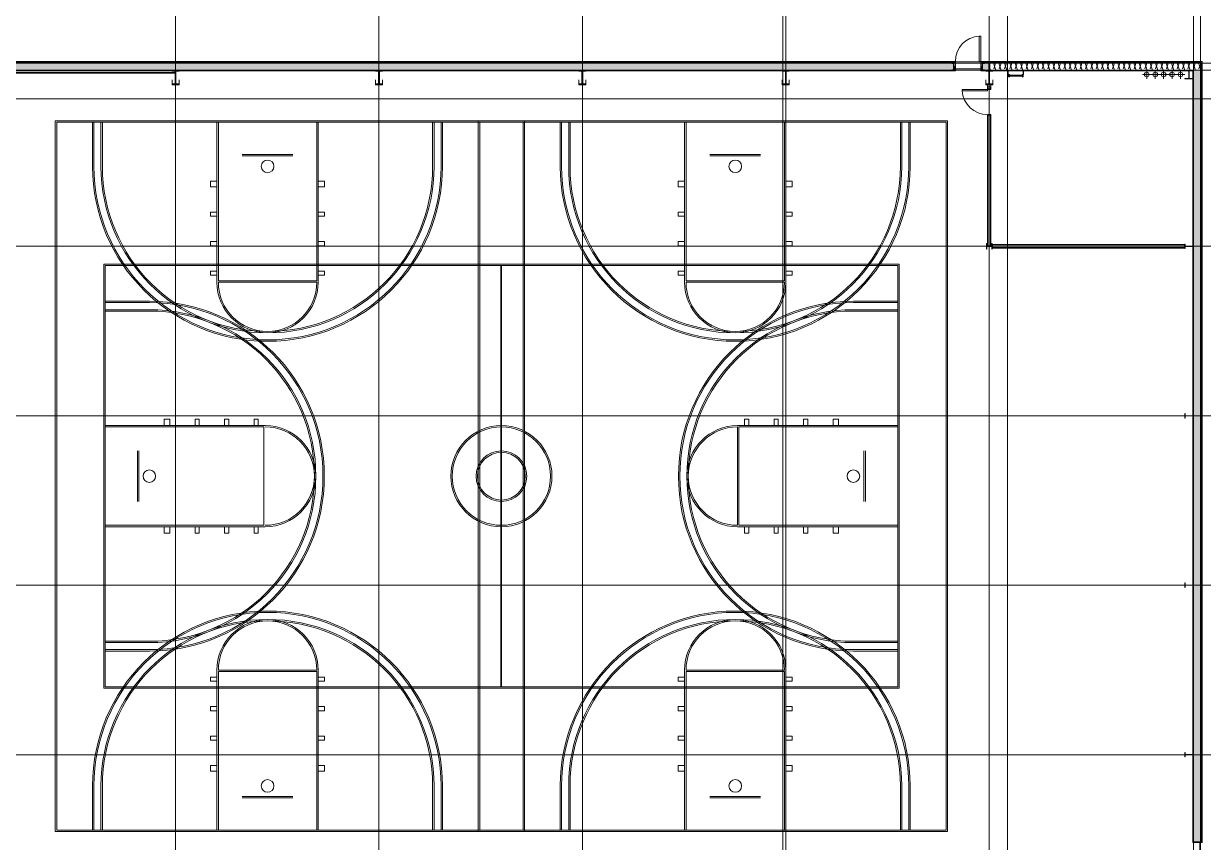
# Model space of a CAD drawing. Header units: inches. Extents: x 25369 to 33163, y -23509 to -20274.
# Drawn here: x 30538 to 32217, y -22234 to -21068 of the extents above; entities that cross this region are included whole.
import ezdxf

# ---------------------------------------------------------------- set-up
doc = ezdxf.new("R2010")
doc.units = ezdxf.units.IN
doc.header["$MEASUREMENT"] = 0
doc.linetypes.add('Grid Line 1_2_', pattern=[0.875, 0.5, -0.125, 0.125, -0.125])
for name, color, linetype, lineweight in [('A-DOOR', 31, 'Continuous', 13), ('A-FLOR', 192, 'Continuous', 13), ('A-FLOR-OTLN', 90, 'Continuous', 70), ('A-WALL', 113, 'Continuous', 13), ('A-WALL-PATT', 111, 'Continuous', 25), ('E-POWR-CNTR', 130, 'Continuous', 9), ('E-POWR-RISE', 130, 'Continuous', 9), ('G-ANNO-SYMB', 111, 'Continuous', 9), ('I-WALL', 2, 'Continuous', 13), ('L-SITE-WALL', 31, 'Continuous', 13), ('Q-SPCQ', 91, 'Continuous', 13), ('S-BEAM', 12, 'Continuous', 13), ('S-COLS', 52, 'Continuous', 13), ('S-GRID', 1, 'Continuous', 9)]:
    doc.layers.add(name, color=color, linetype=linetype, lineweight=lineweight)
pattern_1 = [(0, (5931.104, 0), (0, 24), []), (90, (5931.104, 0), (-24, 1e-15), [])]
pattern_2 = [(161.57, (5932.064, 0.96), (-7.6802237, -0.0009796), [0, -54.643, 6.067, 0]), (18.43, (5930.144, 0.96), (-7.6802237, 0.0009796), [0, -54.643, 6.067, 0]), (108.43, (5932.064, 0.96), (3.8382953, -19.20136532), [18.211, -42.499]), (71.57, (5930.144, 0.96), (3.8382953, 19.20136532), [18.211, -42.499])]
pattern_3 = [(45, (5931.104, 0), (-19.00703, 19.00703), []), (45, (5931.104, 28.8), (-19.00703, 19.00703), [])]
pattern_4 = [(225, (31622.494, -22360.053), (19.00703, -19.00703), []), (225, (31622.494, -22388.853), (19.00703, -19.00703), [])]
pattern_5 = [(225, (31332.994, -22360.053), (19.00703, -19.00703), []), (225, (31332.994, -22388.853), (19.00703, -19.00703), [])]
pattern_6 = [(225, (31043.494, -22360.053), (19.00703, -19.00703), []), (225, (31043.494, -22388.853), (19.00703, -19.00703), [])]
pattern_7 = [(225, (30753.994, -22360.053), (19.00703, -19.00703), []), (225, (30753.994, -22388.853), (19.00703, -19.00703), [])]
pattern_8 = [(225, (31911.994, -22360.053), (19.00703, -19.00703), []), (225, (31911.994, -22388.853), (19.00703, -19.00703), [])]
pattern_9 = [(0, (5931.104, 0), (61.44, 15.36), [2.534, -43.546, 2.534, -43.546, -245.76]), (0, (5931.104, 0), (61.44, 15.36), [-92.16, 2.534, -89.626, 2.534, -43.546, -107.52]), (0, (5931.104, 0), (61.44, 15.36), [-230.4, 2.534, -28.186, 2.534, -74.266]), (120, (5954.144, 7.68), (-44.02215, 45.528601), [2.534, -43.546, 2.534, -43.546, -245.76]), (120, (5954.144, 7.68), (-44.02215, 45.528601), [-92.16, 2.534, -89.626, 2.534, -43.546, -107.52]), (120, (5954.144, 7.68), (-44.02215, 45.528601), [-230.4, 2.534, -28.186, 2.534, -74.266]), (240, (5961.824, 38.4), (-17.41785, -60.888601), [2.534, -43.546, 2.534, -43.546, -245.76]), (240, (5961.824, 38.4), (-17.41785, -60.888601), [-92.16, 2.534, -89.626, 2.534, -43.546, -107.52]), (240, (5961.824, 38.4), (-17.41785, -60.888601), [-230.4, 2.534, -28.186, 2.534, -74.266])]

# ---------------------------------------------------------------- blocks, each defined once
blk = doc.blocks.new('Struct_Xcel_Sports Complex_rvt-2-Overall Floor Plan')
at = {"layer": 'A-FLOR', "color": 43, "lineweight": 9}
blk.add_line((25932.8, -21132.3), (25968.8, -21132.3), dxfattribs=at)
at = {"layer": 'L-SITE-WALL', "color": 43, "lineweight": 9}
for p, q in [((25932.8, -21124.3), (25968.8, -21124.3)), ((25968.8, -21132.3), (25932.8, -21132.3))]:
    blk.add_line(p, q, dxfattribs=at)
blk = doc.blocks.new('columns and girder2 - one-1334686-Overall Floor Plan')
at = {"layer": 'S-BEAM', "lineweight": 9}
h = blk.add_hatch(dxfattribs=at)
h.set_pattern_fill('FP_26', color=253, style=0, pattern_type=2)
h.set_pattern_definition(pattern_4)
h.paths.add_polyline_path([(-5, -1.2), (-5, -2), (5, -2), (5, -1.2), (0, -1.2)], flags=0)
h.paths.add_polyline_path([(-5, -17), (-5, -18.5), (5, -18.5), (5, -17)], flags=0)
h.paths.add_polyline_path([(5, -1204.9), (-5, -1204.9), (-5, -1206.4), (5, -1206.4)], flags=0)
h.paths.add_polyline_path([(5, -1224.3), (-5, -1224.3), (-5, -1225), (5, -1225)], flags=0)
h = blk.add_hatch(dxfattribs=at)
h.set_pattern_fill('FP_26', color=253, style=0, pattern_type=2)
h.set_pattern_definition(pattern_4)
h.paths.add_polyline_path([(-0.6, -2), (-0.6, -17), (0.6, -17), (0.6, -2)], flags=0)
h.paths.add_polyline_path([(-0.6, -1206.4), (-0.6, -1224.3), (0.6, -1224.3), (0.6, -1206.4)], flags=0)
at = {"layer": 'S-BEAM', "color": 7}
for p, q in [((5, -1204.9), (-5, -1204.9)), ((-5, -1204.9), (-5, -1206.4)), ((-5, -1206.4), (5, -1206.4)), ((0.6, -1206.4), (-0.6, -1206.4)), ((-0.6, -1206.4), (-0.6, -1224.3)), ((0.6, -1224.3), (0.6, -1206.4)), ((5, -1206.4), (5, -1204.9)), ((5, -1224.3), (-5, -1224.3)), ((-5, -1224.3), (-5, -1225)), ((-0.6, -1224.3), (0.6, -1224.3)), ((5, -1225), (5, -1224.3))]:
    blk.add_line(p, q, dxfattribs=at)
at = {"layer": 'S-BEAM', "color": 43, "lineweight": 9}
for p, q in [((-5, -1211.9), (-5, -1206.4)), ((5, -1206.4), (5, -1211.9))]:
    blk.add_line(p, q, dxfattribs=at)
blk = doc.blocks.new('columns and girder2 - one-V25-Overall Floor Plan')
at = {"layer": 'S-BEAM', "lineweight": 9}
h = blk.add_hatch(dxfattribs=at)
h.set_pattern_fill('FP_27', color=253, style=0, pattern_type=2)
h.set_pattern_definition(pattern_5)
h.paths.add_polyline_path([(-5, -1.2), (-5, -2), (5, -2), (5, -1.2), (0, -1.2)], flags=0)
h.paths.add_polyline_path([(-5, -17), (-5, -18.5), (5, -18.5), (5, -17)], flags=0)
h.paths.add_polyline_path([(5, -1204.9), (-5, -1204.9), (-5, -1206.4), (5, -1206.4)], flags=0)
h.paths.add_polyline_path([(5, -1224.3), (-5, -1224.3), (-5, -1225), (5, -1225)], flags=0)
h = blk.add_hatch(dxfattribs=at)
h.set_pattern_fill('FP_27', color=253, style=0, pattern_type=2)
h.set_pattern_definition(pattern_5)
h.paths.add_polyline_path([(-0.6, -2), (-0.6, -17), (0.6, -17), (0.6, -2)], flags=0)
h.paths.add_polyline_path([(0.6, -1206.4), (-0.6, -1206.4), (-0.6, -1224.3), (0.6, -1224.3)], flags=0)
at = {"layer": 'S-BEAM', "color": 7}
for p, q in [((5, -1204.9), (-5, -1204.9)), ((-5, -1204.9), (-5, -1206.4)), ((-5, -1206.4), (5, -1206.4)), ((0.6, -1206.4), (-0.6, -1206.4)), ((-0.6, -1206.4), (-0.6, -1224.3)), ((0.6, -1224.3), (0.6, -1206.4)), ((5, -1206.4), (5, -1204.9)), ((5, -1224.3), (-5, -1224.3)), ((-5, -1224.3), (-5, -1225)), ((-0.6, -1224.3), (0.6, -1224.3)), ((5, -1225), (5, -1224.3))]:
    blk.add_line(p, q, dxfattribs=at)
at = {"layer": 'S-BEAM', "color": 43, "lineweight": 9}
for p, q in [((-5, -1211.9), (-5, -1206.4)), ((5, -1206.4), (5, -1211.9))]:
    blk.add_line(p, q, dxfattribs=at)
blk = doc.blocks.new('columns and girder2 - one-V26-Overall Floor Plan')
at = {"layer": 'S-BEAM', "lineweight": 9}
h = blk.add_hatch(dxfattribs=at)
h.set_pattern_fill('FP_28', color=253, style=0, pattern_type=2)
h.set_pattern_definition(pattern_6)
h.paths.add_polyline_path([(0, -1.2), (-5, -1.2), (-5, -2), (5, -2), (5, -1.2)], flags=0)
h.paths.add_polyline_path([(5, -17), (-5, -17), (-5, -18.5), (5, -18.5)], flags=0)
h.paths.add_polyline_path([(-5, -1204.9), (-5, -1206.4), (5, -1206.4), (5, -1204.9)], flags=0)
h.paths.add_polyline_path([(5, -1224.3), (-5, -1224.3), (-5, -1225), (5, -1225)], flags=0)
h = blk.add_hatch(dxfattribs=at)
h.set_pattern_fill('FP_28', color=253, style=0, pattern_type=2)
h.set_pattern_definition(pattern_6)
h.paths.add_polyline_path([(-0.6, -2), (-0.6, -17), (0.6, -17), (0.6, -2)], flags=0)
h.paths.add_polyline_path([(-0.6, -1206.4), (-0.6, -1224.3), (0.6, -1224.3), (0.6, -1206.4)], flags=0)
at = {"layer": 'S-BEAM', "color": 7}
for p, q in [((5, -1204.9), (-5, -1204.9)), ((-5, -1204.9), (-5, -1206.4)), ((-5, -1206.4), (5, -1206.4)), ((0.6, -1206.4), (-0.6, -1206.4)), ((-0.6, -1206.4), (-0.6, -1224.3)), ((0.6, -1224.3), (0.6, -1206.4)), ((5, -1206.4), (5, -1204.9)), ((5, -1224.3), (-5, -1224.3)), ((-5, -1224.3), (-5, -1225)), ((-0.6, -1224.3), (0.6, -1224.3)), ((5, -1225), (5, -1224.3))]:
    blk.add_line(p, q, dxfattribs=at)
at = {"layer": 'S-BEAM', "color": 43, "lineweight": 9}
for p, q in [((-5, -1211.9), (-5, -1206.4)), ((5, -1206.4), (5, -1211.9))]:
    blk.add_line(p, q, dxfattribs=at)
blk = doc.blocks.new('columns and girder2 - one-V27-Overall Floor Plan')
at = {"layer": 'S-BEAM', "lineweight": 9}
h = blk.add_hatch(dxfattribs=at)
h.set_pattern_fill('FP_29', color=253, style=0, pattern_type=2)
h.set_pattern_definition(pattern_7)
h.paths.add_polyline_path([(5, -1.2), (-5, -1.2), (-5, -2), (5, -2)], flags=0)
h.paths.add_polyline_path([(5, -17), (-5, -17), (-5, -18.5), (5, -18.5)], flags=0)
h.paths.add_polyline_path([(3, -1204.9), (-5, -1204.9), (-5, -1206.4), (5, -1206.4), (5, -1204.9)], flags=0)
h.paths.add_polyline_path([(3, -1224.3), (-5, -1224.3), (-5, -1225), (5, -1225), (5, -1224.3)], flags=0)
h = blk.add_hatch(dxfattribs=at)
h.set_pattern_fill('FP_29', color=253, style=0, pattern_type=2)
h.set_pattern_definition(pattern_7)
h.paths.add_polyline_path([(0, -5.7), (0.2, -5.6), (0, -5.7)], flags=0)
h.paths.add_polyline_path([(0.6, -2), (-0.6, -2), (-0.6, -17), (0.6, -17), (0.6, -5.7), (-0.2, -5.7), (-0.4, -5.3), (-0.2, -4.8), (0, -4.7), (0.6, -4.7), (0.6, -3.9)], flags=0)
h.paths.add_polyline_path([(0.6, -1206.4), (-0.6, -1206.4), (-0.6, -1224.3), (0.6, -1224.3), (0.6, -1222.3), (-0.1, -1222.2), (-0.4, -1222), (-0.4, -1221.7), (-0.3, -1221.4), (-0.1, -1221.3), (0.6, -1221.3), (0.6, -1214.3)], flags=0)
at = {"layer": 'S-BEAM', "color": 7}
for p, q in [((5, -1204.9), (-5, -1204.9)), ((-5, -1204.9), (-5, -1206.4)), ((-5, -1206.4), (5, -1206.4)), ((0.6, -1206.4), (-0.6, -1206.4)), ((-0.6, -1206.4), (-0.6, -1224.3)), ((0.6, -1221.3), (0.6, -1206.4)), ((5, -1206.4), (5, -1204.9)), ((5, -1224.3), (-5, -1224.3)), ((-5, -1224.3), (-5, -1225)), ((-0.6, -1224.3), (0.6, -1224.3)), ((0.6, -1224.3), (0.6, -1222.3)), ((5, -1225), (5, -1224.3))]:
    blk.add_line(p, q, dxfattribs=at)
at = {"layer": 'S-BEAM', "color": 43, "lineweight": 9}
for p, q in [((-5, -1211.9), (-5, -1206.4)), ((5, -1206.4), (5, -1211.9))]:
    blk.add_line(p, q, dxfattribs=at)
blk = doc.blocks.new('columns and girder2 - one-V34-Overall Floor Plan')
at = {"layer": 'S-BEAM', "lineweight": 9}
h = blk.add_hatch(dxfattribs=at)
h.set_pattern_fill('FP_36', color=253, style=0, pattern_type=2)
h.set_pattern_definition(pattern_8)
h.paths.add_polyline_path([(5, -0.5), (-5, -0.5), (-5, -2), (5, -2)], flags=0)
h.paths.add_polyline_path([(-5, -17), (-5, -18.5), (5, -18.5), (5, -17)], flags=0)
h.paths.add_polyline_path([(-5, -1204.9), (-5, -1206.4), (5, -1206.4), (5, -1204.9)], flags=0)
h.paths.add_polyline_path([(-0.1, -1224.3), (-5, -1224.3), (-5, -1225), (5, -1225), (5, -1224.3), (0.6, -1224.3)], flags=0)
h = blk.add_hatch(dxfattribs=at)
h.set_pattern_fill('FP_36', color=253, style=0, pattern_type=2)
h.set_pattern_definition(pattern_8)
h.paths.add_polyline_path([(0.6, -2), (-0.6, -2), (-0.6, -17), (0.6, -17)], flags=0)
h.paths.add_polyline_path([(-0.6, -1206.4), (-0.6, -1224.3), (0.6, -1224.3), (0.6, -1206.4)], flags=0)
at = {"layer": 'S-BEAM', "color": 7}
for p, q in [((5, -1204.9), (-5, -1204.9)), ((-5, -1204.9), (-5, -1206.4)), ((-5, -1206.4), (5, -1206.4)), ((0.6, -1206.4), (-0.6, -1206.4)), ((-0.6, -1206.4), (-0.6, -1224.3)), ((0.6, -1224.3), (0.6, -1206.4)), ((5, -1206.4), (5, -1204.9)), ((5, -1224.3), (-5, -1224.3)), ((-5, -1224.3), (-5, -1225)), ((-0.6, -1224.3), (0.6, -1224.3)), ((5, -1225), (5, -1224.3))]:
    blk.add_line(p, q, dxfattribs=at)
at = {"layer": 'S-BEAM', "color": 43, "lineweight": 9}
for p, q in [((-5, -1212), (-5, -1206.4)), ((5, -1206.4), (5, -1211.9))]:
    blk.add_line(p, q, dxfattribs=at)
blk = doc.blocks.new('Single-Flush - 36_ x 96_-1048073-Overall Floor Plan')
at = {"layer": 'A-DOOR', "color": 7}
for p, q in [((16, 6.6), (16, 42.6)), ((18, 42.6), (16, 42.6)), ((18, 6.6), (18, 42.6)), ((18, 6.6), (16, 6.6))]:
    blk.add_line(p, q, dxfattribs=at)
at = {"layer": 'A-DOOR', "color": 43, "lineweight": 9}
blk.add_arc((18, 6.6), 36.1, 93.1789, 180, dxfattribs=at)
blk = doc.blocks.new('Girt_Z - 10_D-1236892-Overall Floor Plan')
at = {"layer": 'S-BEAM', "color": 43, "lineweight": 9}
for p, q in [((26271.4, -22347.6), (26271.4, -22233.7)), ((26280.7, -22359.6), (26280.7, -22233.7)), ((26280.8, -22359.6), (26280.8, -22233.7)), ((26281.4, -22233.7), (26281.4, -22359.6)), ((26271.4, -22359.1), (26271.4, -22348)), ((26280.7, -22359.6), (26271.4, -22359.6)), ((26280.8, -22359.6), (26280.7, -22359.6)), ((26281.4, -22359.6), (26280.8, -22359.6))]:
    blk.add_line(p, q, dxfattribs=at)
blk = doc.blocks.new('Round Bar - 1_-1262143-Overall Floor Plan')
at = {"layer": 'S-BEAM', "color": 43, "lineweight": 9}
for p, q in [((24678.7, -21137.8), (24533.6, -21137.8)), ((24533.6, -21138.8), (24678.7, -21138.8))]:
    blk.add_line(p, q, dxfattribs=at)
for start_param, end_param in [(0, 3.141593), (3.141593, 6.283185)]:
    blk.add_ellipse((24533.6, -21138.3), major_axis=(0, 0.5), ratio=0.802206, start_param=start_param, end_param=end_param, dxfattribs=at)
blk = doc.blocks.new('Round Bar - 1_-1262172-Overall Floor Plan')
at = {"layer": 'S-BEAM', "color": 43, "lineweight": 9}
for p, q in [((24823, -21137.8), (24677.9, -21137.8)), ((24677.9, -21138.8), (24823, -21138.8))]:
    blk.add_line(p, q, dxfattribs=at)
for start_param, end_param in [(0, 3.141593), (3.141593, 6.283185)]:
    blk.add_ellipse((24823, -21138.3), major_axis=(0, 0.5), ratio=0.802206, start_param=start_param, end_param=end_param, dxfattribs=at)
blk = doc.blocks.new('lad500 - Standard-1624177-Overall Floor Plan')
at = {"layer": 'Q-SPCQ', "color": 43, "lineweight": 9}
for p, q in [((26029.6, -21135.1), (26007.7, -21135.1)), ((26007.7, -21135.1), (26007.7, -21140.6)), ((26007.9, -21140.4), (26007.9, -21135.2)), ((26007.9, -21135.2), (26029.4, -21135.2)), ((26029.4, -21135.2), (26029.4, -21140.4)), ((26029.6, -21140.6), (26029.6, -21135.1)), ((26007.7, -21140.6), (26009.5, -21140.6)), ((26009.5, -21140.4), (26007.9, -21140.4)), ((26008.1, -21140.4), (26009.6, -21140.4)), ((26008.1, -21143.7), (26008.1, -21140.4)), ((26009.6, -21143.7), (26008.1, -21143.7)), ((26009.5, -21140.6), (26009.5, -21140.4)), ((26009.6, -21140.4), (26009.6, -21141.4)), ((26009.6, -21142.7), (26009.6, -21141.4)), ((26009.6, -21141.4), (26027.7, -21141.4)), ((26027.7, -21142.7), (26009.6, -21142.7)), ((26009.6, -21142.7), (26009.6, -21143.7)), ((26027.7, -21141.4), (26027.7, -21140.4)), ((26027.7, -21140.4), (26029.2, -21140.4)), ((26027.7, -21142.7), (26027.7, -21141.4)), ((26027.7, -21143.7), (26027.7, -21142.7)), ((26029.2, -21143.7), (26027.7, -21143.7)), ((26029.4, -21140.4), (26027.8, -21140.4)), ((26027.8, -21140.4), (26027.8, -21140.6)), ((26027.8, -21140.6), (26029.6, -21140.6)), ((26029.2, -21140.4), (26029.2, -21143.7))]:
    blk.add_line(p, q, dxfattribs=at)
blk = doc.blocks.new('Single-Flush - 36_ x 84_-1318898-Overall Floor Plan')
at = {"layer": 'A-DOOR', "color": 7}
for p, q in [((16, 2.4), (16, 38.4)), ((18, 38.4), (16, 38.4)), ((18, 2.4), (18, 38.4)), ((18, 2.4), (16, 2.4))]:
    blk.add_line(p, q, dxfattribs=at)
at = {"layer": 'A-DOOR', "color": 43, "lineweight": 9}
blk.add_arc((18, 2.4), 36.1, 93.1789, 180, dxfattribs=at)

msp = doc.modelspace()

# ---------------------------------------------------------------- hatches: boundary and pattern name
at = {"layer": 'A-WALL-PATT', "lineweight": 9}
h = msp.add_hatch(dxfattribs=at)
h.set_pattern_fill('FP_18', color=253, style=0, pattern_type=2)
h.set_pattern_definition(pattern_2)
h.paths.add_polyline_path([(29557.8, -21134.3), (31863.1, -21134.3), (31863.1, -21128.4), (31863.9, -21128.4), (31863.9, -21124.3), (29003.9, -21124.3), (29003.9, -21128.4), (29004.6, -21128.4), (29004.6, -21134.3), (29487.7, -21134.3)], flags=0)
h.paths.add_polyline_path([(28712.5, -21134.3), (28778.1, -21134.3), (28778.1, -21128.4), (28778.9, -21128.4), (28778.9, -21124.3), (28712.5, -21124.3), (28712.5, -21126.4)], flags=0)
h.paths.add_polyline_path([(31911.4, -21134.3), (31911.4, -21124.3), (31899.9, -21124.3), (31899.9, -21128.4), (31900.6, -21128.4), (31900.6, -21134.3), (31909.1, -21134.3)], flags=0)
h.paths.add_polyline_path([(28851.6, -21134.3), (28859.1, -21134.3), (28859.1, -21128.4), (28859.9, -21128.4), (28859.9, -21124.3), (28850.9, -21124.3), (28850.9, -21128.4), (28851.6, -21128.4)], flags=0)
h = msp.add_hatch(dxfattribs=at)
h.set_pattern_fill('FP_21', color=253, style=0, pattern_type=2)
h.set_pattern_definition(pattern_1)
h.paths.add_polyline_path([(28713.5, -21124.3), (28778.9, -21124.3), (28778.9, -21123.3), (28713.5, -21123.3)], flags=0)
h.paths.add_polyline_path([(31911.4, -21124.3), (31912.1, -21124.3), (31912.1, -21123.3), (31899.9, -21123.3), (31899.9, -21124.3), (31909.1, -21124.3)], flags=0)
h.paths.add_polyline_path([(28859.9, -21124.3), (28859.9, -21123.3), (28850.9, -21123.3), (28850.9, -21124.3)], flags=0)
h.paths.add_polyline_path([(31733.6, -21124.3), (31863.9, -21124.3), (31863.9, -21123.3), (29003.9, -21123.3), (29003.9, -21124.3), (31172.1, -21124.3)], flags=0)
h = msp.add_hatch(dxfattribs=at)
h.set_pattern_fill('FP_21', color=253, style=0, pattern_type=2)
h.set_pattern_definition(pattern_1)
h.paths.add_polyline_path([(32213.5, -21124.3), (32213.5, -21123.3), (31912.1, -21123.3), (31912.1, -21124.3), (32212.5, -21124.3)], flags=0)
h = msp.add_hatch(dxfattribs=at)
h.set_pattern_fill('FP_18', color=253, style=0, pattern_type=2)
h.set_pattern_definition(pattern_2)
h.paths.add_polyline_path([(32212.5, -21134.3), (32212.5, -21124.3), (31912.9, -21124.3), (31912.9, -21134.3), (32207.3, -21134.3)], flags=0)
h = msp.add_hatch(dxfattribs=at)
h.set_pattern_fill('FP_18', color=253, style=0, pattern_type=2)
h.set_pattern_definition(pattern_2)
h.paths.add_polyline_path([(32212.5, -22232.9), (32212.5, -21134.3), (32202.5, -21134.3), (32202.5, -22232.9)], flags=0)
h = msp.add_hatch(dxfattribs=at)
h.set_pattern_fill('FP_21', color=253, style=0, pattern_type=2)
h.set_pattern_definition(pattern_1)
h.paths.add_polyline_path([(32212.5, -22233.7), (32213.5, -22233.7), (32213.5, -21124.3), (32212.5, -21124.3), (32212.5, -22232.9)], flags=0)
h = msp.add_hatch(dxfattribs=at)
h.set_pattern_fill('FP_17', color=253, style=0, pattern_type=2)
h.set_pattern_definition(pattern_9)
h.paths.add_polyline_path([(31909.6, -21384.9), (31913.8, -21384.9), (31913.8, -21384.3), (31910.2, -21384.3), (31910.2, -21198.2), (31912, -21198.2), (31912, -21197.6), (31909.6, -21197.6)], flags=0)
h.paths.add_polyline_path([(31912, -21161.6), (31912, -21160.9), (31910.2, -21160.9), (31910.2, -21158.2), (31909.6, -21158.2), (31909.6, -21161.6)], flags=0)
h = msp.add_hatch(dxfattribs=at)
h.set_pattern_fill('FP_17', color=253, style=0, pattern_type=2)
h.set_pattern_definition(pattern_9)
h.paths.add_polyline_path([(31913.8, -21384.9), (31914.4, -21384.9), (31914.4, -21197.6), (31912, -21197.6), (31912, -21198.2), (31913.8, -21198.2), (31913.8, -21384.3)], flags=0)
h.paths.add_polyline_path([(31912, -21161.6), (31914.4, -21161.6), (31914.4, -21158.2), (31913.8, -21158.2), (31913.8, -21160.9), (31912, -21160.9)], flags=0)
h = msp.add_hatch(dxfattribs=at)
h.set_pattern_fill('FP_17', color=253, style=0, pattern_type=2)
h.set_pattern_definition(pattern_9)
h.paths.add_polyline_path([(31916, -21387.5), (32190.3, -21387.5), (32190.3, -21383.2), (32189.7, -21383.2), (32189.7, -21386.9), (31916.6, -21386.9), (31916.6, -21383.2), (31916, -21383.2), (31916, -21386.9)], flags=0)
at = {"layer": 'S-COLS', "lineweight": 9}
h = msp.add_hatch(dxfattribs=at)
h.set_pattern_fill('FP_15', color=253, style=0, pattern_type=2)
h.set_pattern_definition(pattern_3)
h.paths.add_polyline_path([(31861.6, -21134.3), (31861.6, -21124.3), (31858.7, -21124.3), (31858.9, -21124.6), (31859.2, -21124.7), (31861.1, -21125), (31861.1, -21133.6), (31858.9, -21134), (31858.7, -21134.3)], flags=0)
h = msp.add_hatch(dxfattribs=at)
h.set_pattern_fill('FP_15', color=253, style=0, pattern_type=2)
h.set_pattern_definition(pattern_3)
h.paths.add_polyline_path([(31905, -21134.3), (31904.9, -21134), (31904.6, -21133.9), (31902.6, -21133.6), (31902.6, -21125), (31904.9, -21124.6), (31905, -21124.3), (31902.1, -21124.3), (31902.1, -21134.3)], flags=0)
h = msp.add_hatch(dxfattribs=at)
h.set_pattern_fill('FP_15', color=253, style=0, pattern_type=2)
h.set_pattern_definition(pattern_3)
h.paths.add_polyline_path([(32202.5, -21146.8), (32202.5, -21146.4), (32197.3, -21146.4), (32196.8, -21146.2), (32196.6, -21145.7), (32196.6, -21135.4), (32196.8, -21134.9), (32197.3, -21134.7), (32202.5, -21134.7), (32202.5, -21134.3), (32190.5, -21134.3), (32190.5, -21134.7), (32195.7, -21134.7), (32196.1, -21134.9), (32196.3, -21135.4), (32196.3, -21145.7), (32196.1, -21146.2), (32195.7, -21146.4), (32190.5, -21146.4), (32190.5, -21146.8)], flags=0)
h = msp.add_hatch(dxfattribs=at)
h.set_pattern_fill('FP_15', color=253, style=0, pattern_type=2)
h.set_pattern_definition(pattern_3)
h.paths.add_polyline_path([(31915.6, -21389.1), (31916, -21389.1), (31916, -21381.1), (31915.6, -21381.1), (31915.6, -21384.2), (31915.4, -21384.7), (31914.9, -21384.9), (31909.1, -21384.9), (31908.6, -21384.7), (31908.4, -21384.2), (31908.4, -21381.1), (31908, -21381.1), (31908, -21389.1), (31908.4, -21389.1), (31908.4, -21385.9), (31908.6, -21385.4), (31909.1, -21385.2), (31914.9, -21385.2), (31915.4, -21385.4), (31915.6, -21385.9)], flags=0)
h = msp.add_hatch(dxfattribs=at)
h.set_pattern_fill('FP_15', color=253, style=0, pattern_type=2)
h.set_pattern_definition(pattern_3)
h.paths.add_polyline_path([(32202.1, -21629.5), (32202.5, -21629.5), (32202.5, -21623.1), (32202.1, -21623.1), (32202.1, -21625.5), (32201.9, -21626), (32201.4, -21626.2), (32191.4, -21626.2), (32190.9, -21626), (32190.7, -21625.5), (32190.7, -21623.1), (32190.3, -21623.1), (32190.3, -21629.5), (32190.7, -21629.5), (32190.7, -21627.1), (32190.9, -21626.6), (32191.4, -21626.4), (32201.4, -21626.4), (32201.9, -21626.6), (32202.1, -21627.1)], flags=0)
h = msp.add_hatch(dxfattribs=at)
h.set_pattern_fill('FP_15', color=253, style=0, pattern_type=2)
h.set_pattern_definition(pattern_3)
h.paths.add_polyline_path([(32202.1, -21870.8), (32202.5, -21870.8), (32202.5, -21864.3), (32202.1, -21864.3), (32202.1, -21866.8), (32201.9, -21867.2), (32201.4, -21867.4), (32191.4, -21867.4), (32190.9, -21867.2), (32190.7, -21866.8), (32190.7, -21864.3), (32190.3, -21864.3), (32190.3, -21870.8), (32190.7, -21870.8), (32190.7, -21868.4), (32190.9, -21867.9), (32191.4, -21867.7), (32201.4, -21867.7), (32201.9, -21867.9), (32202.1, -21868.4)], flags=0)

# ---------------------------------------------------------------- linework, layer by layer
at = {"layer": 'A-FLOR', "color": 43, "lineweight": 9}
for p, q in [((31899.9, -21134.3), (31863.9, -21134.3)), ((31911.9, -21197.6), (31911.9, -21161.6)), ((31911.9, -22266.3), (31911.9, -21385.2))]:
    msp.add_line(p, q, dxfattribs=at)
at = {"layer": 'A-FLOR-OTLN', "color": 43, "lineweight": 9}
for p, q in [((30582.9, -21206.3), (31852.5, -21206.3)), ((30582.9, -21206.3), (30582.9, -22218.3)), ((31184.9, -21206.3), (31184.9, -22218.3)), ((31250.5, -21206.3), (31250.5, -22218.3)), ((31852.5, -21206.3), (31852.5, -22218.3)), ((30584.9, -21208.3), (30584.9, -22216.3)), ((30584.9, -21208.3), (31850.5, -21208.3)), ((30635.9, -21271.3), (30635.9, -21208.3)), ((30637.9, -21271.3), (30637.9, -21208.3)), ((30647.9, -21271.3), (30647.9, -21208.3)), ((30649.9, -21271.3), (30649.9, -21208.3)), ((30812.9, -21436.3), (30812.9, -21208.3)), ((30814.9, -21434.3), (30814.9, -21208.3)), ((30954.9, -21434.3), (30954.9, -21208.3)), ((30956.9, -21436.3), (30956.9, -21208.3)), ((31119.9, -21271.3), (31119.9, -21208.3)), ((31121.9, -21271.3), (31121.9, -21208.3)), ((31131.9, -21271.3), (31131.9, -21208.3)), ((31133.9, -21271.3), (31133.9, -21208.3)), ((31186.9, -21208.3), (31186.9, -22216.3)), ((31248.5, -21208.3), (31248.5, -22216.3)), ((31301.5, -21271.3), (31301.5, -21208.3)), ((31303.5, -21271.3), (31303.5, -21208.3)), ((31313.5, -21271.3), (31313.5, -21208.3)), ((31315.5, -21271.3), (31315.5, -21208.3)), ((31478.5, -21436.3), (31478.5, -21208.3)), ((31480.5, -21434.3), (31480.5, -21208.3)), ((31620.5, -21434.3), (31620.5, -21208.3)), ((31622.5, -21436.3), (31622.5, -21208.3)), ((31785.5, -21271.3), (31785.5, -21208.3)), ((31787.5, -21271.3), (31787.5, -21208.3)), ((31797.5, -21271.3), (31797.5, -21208.3)), ((31799.5, -21271.3), (31799.5, -21208.3)), ((31850.5, -21208.3), (31850.5, -22216.3)), ((30848.9, -21254.3), (30920.9, -21254.3)), ((30848.9, -21256.3), (30920.9, -21256.3)), ((31586.5, -21254.3), (31514.5, -21254.3)), ((31586.5, -21256.3), (31514.5, -21256.3)), ((30812.9, -21292.3), (30803.9, -21292.3)), ((30803.9, -21300.3), (30803.9, -21292.3)), ((30812.9, -21300.3), (30803.9, -21300.3)), ((30956.9, -21292.3), (30965.9, -21292.3)), ((30956.9, -21300.3), (30965.9, -21300.3)), ((30965.9, -21300.3), (30965.9, -21292.3)), ((31478.5, -21292.3), (31469.5, -21292.3)), ((31469.5, -21300.3), (31469.5, -21292.3)), ((31478.5, -21300.3), (31469.5, -21300.3)), ((31622.5, -21292.3), (31631.5, -21292.3)), ((31622.5, -21300.3), (31631.5, -21300.3)), ((31631.5, -21300.3), (31631.5, -21292.3)), ((30812.9, -21336.3), (30803.9, -21336.3)), ((30803.9, -21342.3), (30803.9, -21336.3)), ((30956.9, -21336.3), (30965.9, -21336.3)), ((30965.9, -21342.3), (30965.9, -21336.3)), ((31478.5, -21336.3), (31469.5, -21336.3)), ((31469.5, -21342.3), (31469.5, -21336.3)), ((31622.5, -21336.3), (31631.5, -21336.3)), ((31631.5, -21342.3), (31631.5, -21336.3)), ((30812.9, -21342.3), (30803.9, -21342.3)), ((30956.9, -21342.3), (30965.9, -21342.3)), ((31478.5, -21342.3), (31469.5, -21342.3)), ((31622.5, -21342.3), (31631.5, -21342.3)), ((30812.9, -21378.3), (30803.9, -21378.3)), ((30803.9, -21384.3), (30803.9, -21378.3)), ((30812.9, -21384.3), (30803.9, -21384.3)), ((30956.9, -21378.3), (30965.9, -21378.3)), ((30956.9, -21384.3), (30965.9, -21384.3)), ((30965.9, -21384.3), (30965.9, -21378.3)), ((31478.5, -21378.3), (31469.5, -21378.3)), ((31469.5, -21384.3), (31469.5, -21378.3)), ((31478.5, -21384.3), (31469.5, -21384.3)), ((31622.5, -21378.3), (31631.5, -21378.3)), ((31622.5, -21384.3), (31631.5, -21384.3)), ((31631.5, -21384.3), (31631.5, -21378.3)), ((31783.7, -21410.3), (30651.7, -21410.3)), ((30651.7, -21410.3), (30651.7, -22014.3)), ((30653.7, -21412.3), (30653.7, -22012.3)), ((31781.7, -21412.3), (30653.7, -21412.3)), ((30812.9, -21420.3), (30803.9, -21420.3)), ((30803.9, -21426.3), (30803.9, -21420.3)), ((30956.9, -21420.3), (30965.9, -21420.3)), ((30965.9, -21426.3), (30965.9, -21420.3)), ((31216.7, -21412.3), (31216.7, -22012.3)), ((31217.7, -21412.3), (31217.7, -22012.3)), ((31478.5, -21420.3), (31469.5, -21420.3)), ((31469.5, -21426.3), (31469.5, -21420.3)), ((31622.5, -21420.3), (31631.5, -21420.3)), ((31631.5, -21426.3), (31631.5, -21420.3)), ((31781.7, -22012.3), (31781.7, -21412.3)), ((31783.7, -22014.3), (31783.7, -21410.3)), ((30812.9, -21426.3), (30803.9, -21426.3)), ((30814.9, -21434.3), (30954.9, -21434.3)), ((30814.9, -21436.3), (30954.9, -21436.3)), ((30956.9, -21426.3), (30965.9, -21426.3)), ((31478.5, -21426.3), (31469.5, -21426.3)), ((31620.5, -21434.3), (31480.5, -21434.3)), ((31620.5, -21436.3), (31480.5, -21436.3)), ((31622.5, -21426.3), (31631.5, -21426.3)), ((30716.7, -21463.3), (30653.7, -21463.3)), ((30716.7, -21465.3), (30653.7, -21465.3)), ((31718.7, -21463.3), (31781.7, -21463.3)), ((31718.7, -21465.3), (31781.7, -21465.3)), ((30716.7, -21475.3), (30653.7, -21475.3)), ((30716.7, -21477.3), (30653.7, -21477.3)), ((31718.7, -21475.3), (31781.7, -21475.3)), ((31718.7, -21477.3), (31781.7, -21477.3)), ((30881.7, -21640.3), (30653.7, -21640.3)), ((30879.7, -21642.3), (30653.7, -21642.3)), ((30737.7, -21640.3), (30737.7, -21631.3)), ((30745.7, -21631.3), (30737.7, -21631.3)), ((30745.7, -21640.3), (30745.7, -21631.3)), ((30781.7, -21640.3), (30781.7, -21631.3)), ((30787.7, -21631.3), (30781.7, -21631.3)), ((30787.7, -21640.3), (30787.7, -21631.3)), ((30823.7, -21640.3), (30823.7, -21631.3)), ((30829.7, -21631.3), (30823.7, -21631.3)), ((30829.7, -21640.3), (30829.7, -21631.3)), ((30865.7, -21640.3), (30865.7, -21631.3)), ((30871.7, -21631.3), (30865.7, -21631.3)), ((30871.7, -21640.3), (30871.7, -21631.3)), ((30879.7, -21782.3), (30879.7, -21642.3)), ((31553.7, -21640.3), (31781.7, -21640.3)), ((31553.7, -21782.3), (31553.7, -21642.3)), ((31555.7, -21782.3), (31555.7, -21642.3)), ((31555.7, -21642.3), (31781.7, -21642.3)), ((31563.7, -21631.3), (31569.7, -21631.3)), ((31563.7, -21640.3), (31563.7, -21631.3)), ((31569.7, -21640.3), (31569.7, -21631.3)), ((31605.7, -21631.3), (31611.7, -21631.3)), ((31605.7, -21640.3), (31605.7, -21631.3)), ((31611.7, -21640.3), (31611.7, -21631.3)), ((31647.7, -21631.3), (31653.7, -21631.3)), ((31647.7, -21640.3), (31647.7, -21631.3)), ((31653.7, -21640.3), (31653.7, -21631.3)), ((31689.7, -21631.3), (31697.7, -21631.3)), ((31689.7, -21640.3), (31689.7, -21631.3)), ((31697.7, -21640.3), (31697.7, -21631.3)), ((30699.7, -21748.3), (30699.7, -21676.3)), ((30701.7, -21748.3), (30701.7, -21676.3)), ((31733.7, -21748.3), (31733.7, -21676.3)), ((31735.7, -21748.3), (31735.7, -21676.3)), ((30879.7, -21782.3), (30653.7, -21782.3)), ((30881.7, -21784.3), (30653.7, -21784.3)), ((30737.7, -21784.3), (30737.7, -21793.3)), ((30745.7, -21793.3), (30737.7, -21793.3)), ((30745.7, -21784.3), (30745.7, -21793.3)), ((30781.7, -21784.3), (30781.7, -21793.3)), ((30787.7, -21793.3), (30781.7, -21793.3)), ((30787.7, -21784.3), (30787.7, -21793.3)), ((30823.7, -21784.3), (30823.7, -21793.3)), ((30829.7, -21793.3), (30823.7, -21793.3)), ((30829.7, -21784.3), (30829.7, -21793.3)), ((30865.7, -21784.3), (30865.7, -21793.3)), ((30871.7, -21793.3), (30865.7, -21793.3)), ((30871.7, -21784.3), (30871.7, -21793.3)), ((31553.7, -21784.3), (31781.7, -21784.3)), ((31555.7, -21782.3), (31781.7, -21782.3)), ((31563.7, -21784.3), (31563.7, -21793.3)), ((31563.7, -21793.3), (31569.7, -21793.3)), ((31569.7, -21784.3), (31569.7, -21793.3)), ((31605.7, -21784.3), (31605.7, -21793.3)), ((31605.7, -21793.3), (31611.7, -21793.3)), ((31611.7, -21784.3), (31611.7, -21793.3)), ((31647.7, -21784.3), (31647.7, -21793.3)), ((31647.7, -21793.3), (31653.7, -21793.3)), ((31653.7, -21784.3), (31653.7, -21793.3)), ((31689.7, -21784.3), (31689.7, -21793.3)), ((31689.7, -21793.3), (31697.7, -21793.3)), ((31697.7, -21784.3), (31697.7, -21793.3)), ((30716.7, -21947.3), (30653.7, -21947.3)), ((30716.7, -21949.3), (30653.7, -21949.3)), ((30716.7, -21959.3), (30653.7, -21959.3)), ((30716.7, -21961.3), (30653.7, -21961.3)), ((31718.7, -21947.3), (31781.7, -21947.3)), ((31718.7, -21949.3), (31781.7, -21949.3)), ((31718.7, -21959.3), (31781.7, -21959.3)), ((31718.7, -21961.3), (31781.7, -21961.3)), ((30812.9, -21988.3), (30812.9, -22216.3)), ((30814.9, -21988.3), (30954.9, -21988.3)), ((30814.9, -21990.3), (30954.9, -21990.3)), ((30814.9, -21990.3), (30814.9, -22216.3)), ((30954.9, -21990.3), (30954.9, -22216.3)), ((30956.9, -21988.3), (30956.9, -22216.3)), ((31478.5, -21988.3), (31478.5, -22216.3)), ((31620.5, -21988.3), (31480.5, -21988.3)), ((31620.5, -21990.3), (31480.5, -21990.3)), ((31480.5, -21990.3), (31480.5, -22216.3)), ((31620.5, -21990.3), (31620.5, -22216.3)), ((31622.5, -21988.3), (31622.5, -22216.3)), ((30653.7, -22012.3), (31781.7, -22012.3)), ((30803.9, -21998.3), (30803.9, -22004.3)), ((30812.9, -21998.3), (30803.9, -21998.3)), ((30812.9, -22004.3), (30803.9, -22004.3)), ((30956.9, -21998.3), (30965.9, -21998.3)), ((30956.9, -22004.3), (30965.9, -22004.3)), ((30965.9, -21998.3), (30965.9, -22004.3)), ((31469.5, -21998.3), (31469.5, -22004.3)), ((31478.5, -21998.3), (31469.5, -21998.3)), ((31478.5, -22004.3), (31469.5, -22004.3)), ((31622.5, -21998.3), (31631.5, -21998.3)), ((31622.5, -22004.3), (31631.5, -22004.3)), ((31631.5, -21998.3), (31631.5, -22004.3)), ((30651.7, -22014.3), (31783.7, -22014.3)), ((30803.9, -22040.3), (30803.9, -22046.3)), ((30812.9, -22040.3), (30803.9, -22040.3)), ((30956.9, -22040.3), (30965.9, -22040.3)), ((30965.9, -22040.3), (30965.9, -22046.3)), ((31469.5, -22040.3), (31469.5, -22046.3)), ((31478.5, -22040.3), (31469.5, -22040.3)), ((31622.5, -22040.3), (31631.5, -22040.3)), ((31631.5, -22040.3), (31631.5, -22046.3)), ((30812.9, -22046.3), (30803.9, -22046.3)), ((30956.9, -22046.3), (30965.9, -22046.3)), ((31478.5, -22046.3), (31469.5, -22046.3)), ((31622.5, -22046.3), (31631.5, -22046.3)), ((30803.9, -22082.3), (30803.9, -22088.3)), ((30812.9, -22082.3), (30803.9, -22082.3)), ((30812.9, -22088.3), (30803.9, -22088.3)), ((30956.9, -22082.3), (30965.9, -22082.3)), ((30956.9, -22088.3), (30965.9, -22088.3)), ((30965.9, -22082.3), (30965.9, -22088.3)), ((31469.5, -22082.3), (31469.5, -22088.3)), ((31478.5, -22082.3), (31469.5, -22082.3)), ((31478.5, -22088.3), (31469.5, -22088.3)), ((31622.5, -22082.3), (31631.5, -22082.3)), ((31622.5, -22088.3), (31631.5, -22088.3)), ((31631.5, -22082.3), (31631.5, -22088.3)), ((30803.9, -22124.3), (30803.9, -22132.3)), ((30812.9, -22124.3), (30803.9, -22124.3)), ((30956.9, -22124.3), (30965.9, -22124.3)), ((30965.9, -22124.3), (30965.9, -22132.3)), ((31469.5, -22124.3), (31469.5, -22132.3)), ((31478.5, -22124.3), (31469.5, -22124.3)), ((31622.5, -22124.3), (31631.5, -22124.3)), ((31631.5, -22124.3), (31631.5, -22132.3)), ((30812.9, -22132.3), (30803.9, -22132.3)), ((30956.9, -22132.3), (30965.9, -22132.3)), ((31478.5, -22132.3), (31469.5, -22132.3)), ((31622.5, -22132.3), (31631.5, -22132.3)), ((30635.9, -22153.3), (30635.9, -22216.3)), ((30637.9, -22153.3), (30637.9, -22216.3)), ((30647.9, -22153.3), (30647.9, -22216.3)), ((30649.9, -22153.3), (30649.9, -22216.3)), ((31119.9, -22153.3), (31119.9, -22216.3)), ((31121.9, -22153.3), (31121.9, -22216.3)), ((31131.9, -22153.3), (31131.9, -22216.3)), ((31133.9, -22153.3), (31133.9, -22216.3)), ((31301.5, -22153.3), (31301.5, -22216.3)), ((31303.5, -22153.3), (31303.5, -22216.3)), ((31313.5, -22153.3), (31313.5, -22216.3)), ((31315.5, -22153.3), (31315.5, -22216.3)), ((31785.5, -22153.3), (31785.5, -22216.3)), ((31787.5, -22153.3), (31787.5, -22216.3)), ((31797.5, -22153.3), (31797.5, -22216.3)), ((31799.5, -22153.3), (31799.5, -22216.3)), ((30848.9, -22168.3), (30920.9, -22168.3)), ((30848.9, -22170.3), (30920.9, -22170.3)), ((31586.5, -22168.3), (31514.5, -22168.3)), ((31586.5, -22170.3), (31514.5, -22170.3)), ((30582.9, -22218.3), (31852.5, -22218.3)), ((30584.9, -22216.3), (31850.5, -22216.3))]:
    msp.add_line(p, q, dxfattribs=at)
for centre, radius in [((30884.9, -21271.3), 9), ((31550.5, -21271.3), 9), ((31217.7, -21712.3), 72), ((31217.7, -21712.3), 70), ((31217.7, -21712.3), 36), ((31217.7, -21712.3), 34), ((30716.7, -21712.3), 9), ((31718.7, -21712.3), 9), ((30884.9, -22153.3), 9), ((31550.5, -22153.3), 9)]:
    msp.add_circle(centre, radius, dxfattribs=at)
for centre, radius, start, end in [((30884.9, -21271.3), 249, 180, 270), ((30884.9, -21271.3), 247, 180, 270), ((30884.9, -21271.3), 237, 180, 270), ((30884.9, -21271.3), 235, 180, 270), ((30884.9, -21271.3), 247, 270, 0), ((30884.9, -21271.3), 249, 270, 0), ((30884.9, -21271.3), 235, 270, 0), ((30884.9, -21271.3), 237, 270, 0), ((31550.5, -21271.3), 249, 180, 270), ((31550.5, -21271.3), 247, 180, 270), ((31550.5, -21271.3), 237, 180, 270), ((31550.5, -21271.3), 235, 180, 270), ((31550.5, -21271.3), 247, 270, 0), ((31550.5, -21271.3), 249, 270, 0), ((31550.5, -21271.3), 235, 270, 0), ((31550.5, -21271.3), 237, 270, 0), ((30884.9, -21436.3), 72, 180, 0), ((30884.9, -21436.3), 70, 180, 0), ((31550.5, -21436.3), 72, 180, 360), ((31550.5, -21436.3), 70, 180, 0), ((30716.7, -21712.3), 249, 0, 90), ((30716.7, -21712.3), 247, 0, 90), ((31718.7, -21712.3), 249, 90, 180), ((31718.7, -21712.3), 247, 90, 180), ((30716.7, -21712.3), 237, 0, 90), ((30716.7, -21712.3), 235, 0, 90), ((31718.7, -21712.3), 237, 90, 180), ((31718.7, -21712.3), 235, 90, 180), ((30881.7, -21712.3), 72, 270, 90), ((30881.7, -21712.3), 70, 270, 90), ((31553.7, -21712.3), 72, 90, 270), ((31553.7, -21712.3), 70, 90, 270), ((30716.7, -21712.3), 247, 270, 0), ((30716.7, -21712.3), 249, 270, 0), ((30716.7, -21712.3), 235, 270, 0), ((30716.7, -21712.3), 237, 270, 0), ((31718.7, -21712.3), 249, 180, 270), ((31718.7, -21712.3), 247, 180, 270), ((31718.7, -21712.3), 237, 180, 270), ((31718.7, -21712.3), 235, 180, 270), ((30884.9, -22153.3), 249, 90, 180), ((30884.9, -22153.3), 247, 90, 180), ((30884.9, -22153.3), 249, 360, 90), ((30884.9, -22153.3), 247, 360, 90), ((31550.5, -22153.3), 249, 90, 180), ((31550.5, -22153.3), 247, 90, 180), ((31550.5, -22153.3), 249, 0, 90), ((31550.5, -22153.3), 247, 0, 90), ((30884.9, -22153.3), 237, 90, 180), ((30884.9, -22153.3), 235, 90, 180), ((30884.9, -21988.3), 72, 0, 180), ((30884.9, -21988.3), 70, 0, 180), ((30884.9, -22153.3), 237, 0, 90), ((30884.9, -22153.3), 235, 0, 90), ((31550.5, -22153.3), 237, 90, 180), ((31550.5, -22153.3), 235, 90, 180), ((31550.5, -21988.3), 72, 0, 180), ((31550.5, -21988.3), 70, 360, 180), ((31550.5, -22153.3), 237, 0, 90), ((31550.5, -22153.3), 235, 0, 90)]:
    msp.add_arc(centre, radius, start, end, dxfattribs=at)
at = {"layer": 'A-WALL', "color": 7}
for p, q in [((31863.9, -21121.8), (29003.9, -21121.8)), ((31863.9, -21135.1), (31863.9, -21121.8)), ((31899.9, -21121.8), (31899.9, -21135.1)), ((32215, -21121.8), (31899.9, -21121.8)), ((32215, -22233.7), (32215, -21121.8)), ((31863.9, -21123.3), (29003.9, -21123.3)), ((31863.9, -21124.3), (29003.9, -21124.3)), ((29003.9, -21135.1), (31863.9, -21135.1)), ((29004.6, -21134.3), (31863.1, -21134.3)), ((31863.1, -21134.3), (31863.1, -21128.4)), ((31863.9, -21128.4), (31863.1, -21128.4)), ((31899.9, -21123.3), (32213.5, -21123.3)), ((31899.9, -21124.3), (32212.5, -21124.3)), ((31900.6, -21128.4), (31899.9, -21128.4)), ((31899.9, -21135.1), (31938.8, -21135.1)), ((31900.6, -21128.4), (31900.6, -21134.3)), ((31900.6, -21134.3), (31911.4, -21134.3)), ((31911.4, -21124.3), (31911.4, -21134.3)), ((31912.9, -21134.3), (31912.9, -21124.3)), ((31912.9, -21134.3), (32202.5, -21134.3)), ((31960.7, -21135.1), (32201.7, -21135.1)), ((32201.7, -21135.1), (32201.7, -22233.7)), ((32202.5, -22232.9), (32202.5, -21134.3)), ((32212.5, -22233.7), (32212.5, -21124.3)), ((32213.5, -22233.7), (32213.5, -21123.3)), ((31910.2, -21158.2), (31910.2, -21160.9)), ((31910.2, -21160.9), (31913.8, -21160.9)), ((31913.8, -21160.9), (31913.8, -21158.2)), ((31910.2, -21198.2), (31910.2, -21384.3)), ((31913.8, -21198.2), (31910.2, -21198.2)), ((31913.8, -21384.3), (31913.8, -21198.2)), ((31910.2, -21384.3), (31913.8, -21384.3)), ((31916.6, -21383.2), (32189.7, -21383.2)), ((31916.6, -21383.2), (31916.6, -21386.9)), ((31916.6, -21386.9), (32189.7, -21386.9)), ((32189.7, -21386.9), (32189.7, -21383.2)), ((32201.7, -22233.7), (32215, -22233.7)), ((32202.5, -22232.9), (32212.5, -22232.9))]:
    msp.add_line(p, q, dxfattribs=at)
at = {"layer": 'E-POWR-CNTR', "color": 43}
for p, q in [((32136.2, -21146.5), (32136.2, -21134.5)), ((32148.2, -21146.5), (32148.2, -21134.5)), ((32160.2, -21146.5), (32160.2, -21134.5)), ((32172.2, -21146.5), (32172.2, -21134.5)), ((32184.2, -21146.5), (32184.2, -21134.5)), ((32130.2, -21140.5), (32142.2, -21140.5)), ((32142.2, -21140.5), (32154.2, -21140.5)), ((32154.2, -21140.5), (32166.2, -21140.5)), ((32166.2, -21140.5), (32178.2, -21140.5)), ((32178.2, -21140.5), (32190.2, -21140.5))]:
    msp.add_line(p, q, dxfattribs=at)
at = {"layer": 'E-POWR-RISE', "color": 43}
for centre, start, end in [((32136.2, -21140.5), 0, 180), ((32148.2, -21140.5), 0, 180), ((32160.2, -21140.5), 0, 180), ((32172.2, -21140.5), 0, 180), ((32184.2, -21140.5), 0, 180), ((32136.2, -21140.5), 180, 0), ((32148.2, -21140.5), 180, 0), ((32160.2, -21140.5), 180, 0), ((32172.2, -21140.5), 180, 0), ((32184.2, -21140.5), 180, 0)]:
    msp.add_arc(centre, 3.31, start, end, dxfattribs=at)
at = {"layer": 'G-ANNO-SYMB'}
for p, q in [((31937.9, -21003.1), (31937.9, -22908.8)), ((32514.7, -21175.3), (28703.7, -21175.3))]:
    msp.add_line(p, q, dxfattribs=at)
at = {"layer": 'I-WALL', "color": 43, "lineweight": 9}
for p, q in [((31909.6, -21158.2), (31909.6, -21155.2)), ((31914.4, -21155.2), (31914.4, -21158.2))]:
    msp.add_line(p, q, dxfattribs=at)
at = {"layer": 'I-WALL', "color": 7}
for p, q in [((31909.6, -21158.2), (31909.6, -21161.6)), ((31914.4, -21158.2), (31909.6, -21158.2)), ((31909.6, -21161.6), (31914.4, -21161.6)), ((31914.4, -21161.6), (31914.4, -21158.2)), ((31909.6, -21197.6), (31909.6, -21384.9)), ((31914.4, -21197.6), (31909.6, -21197.6)), ((31914.4, -21384.9), (31914.4, -21197.6)), ((31909.6, -21384.9), (31914.4, -21384.9)), ((32190.3, -21382.6), (31916, -21382.6)), ((31916, -21382.6), (31916, -21387.5)), ((31916, -21387.5), (32190.3, -21387.5)), ((32190.3, -21387.5), (32190.3, -21382.6))]:
    msp.add_line(p, q, dxfattribs=at)
at = {"layer": 'L-SITE-WALL', "color": 43, "lineweight": 9}
for p, q in [((31863.9, -21122.3), (31899.9, -21122.3)), ((31899.9, -21124.3), (31863.9, -21124.3))]:
    msp.add_line(p, q, dxfattribs=at)
at = {"layer": 'S-COLS', "color": 7}
for p, q in [((31861.6, -21124.3), (31858.7, -21124.3)), ((31858.7, -21134.3), (31861.6, -21134.3)), ((31859.2, -21124.7), (31861.1, -21125)), ((31861.1, -21133.6), (31859.2, -21133.9)), ((31861.1, -21125), (31861.1, -21133.6)), ((31861.6, -21134.3), (31861.6, -21124.3)), ((31905, -21124.3), (31902.1, -21124.3)), ((31902.1, -21124.3), (31902.1, -21134.3)), ((31902.1, -21134.3), (31905, -21134.3)), ((31902.6, -21125), (31904.6, -21124.7)), ((31902.6, -21133.6), (31902.6, -21125)), ((31904.6, -21133.9), (31902.6, -21133.6)), ((32202.5, -21134.3), (32190.5, -21134.3)), ((32190.5, -21134.3), (32190.5, -21134.7)), ((32190.5, -21134.7), (32195.7, -21134.7)), ((32196.3, -21135.4), (32196.3, -21145.7)), ((32196.6, -21145.7), (32196.6, -21135.4)), ((32197.3, -21134.7), (32202.5, -21134.7)), ((32202.5, -21134.7), (32202.5, -21134.3)), ((32195.7, -21146.4), (32190.5, -21146.4)), ((32190.5, -21146.4), (32190.5, -21146.8)), ((32190.5, -21146.8), (32202.5, -21146.8)), ((32202.5, -21146.4), (32197.3, -21146.4)), ((32202.5, -21146.8), (32202.5, -21146.4)), ((31908.4, -21381.1), (31908, -21381.1)), ((31908, -21381.1), (31908, -21389.1)), ((31908, -21389.1), (31908.4, -21389.1)), ((31908.4, -21384.2), (31908.4, -21381.1)), ((31908.4, -21389.1), (31908.4, -21385.9)), ((31914.9, -21384.9), (31909.1, -21384.9)), ((31909.1, -21385.2), (31914.9, -21385.2)), ((31916, -21381.1), (31915.6, -21381.1)), ((31915.6, -21381.1), (31915.6, -21384.2)), ((31915.6, -21385.9), (31915.6, -21389.1)), ((31915.6, -21389.1), (31916, -21389.1)), ((31916, -21389.1), (31916, -21381.1)), ((32190.7, -21381.8), (32190.3, -21381.8)), ((32190.3, -21381.8), (32190.3, -21388.3)), ((32190.3, -21388.3), (32190.7, -21388.3)), ((32190.7, -21384.3), (32190.7, -21381.8)), ((32190.7, -21388.3), (32190.7, -21385.9)), ((32201.4, -21384.9), (32191.4, -21384.9)), ((32191.4, -21385.2), (32201.4, -21385.2)), ((32202.5, -21381.8), (32202.1, -21381.8)), ((32202.1, -21381.8), (32202.1, -21384.3)), ((32202.1, -21385.9), (32202.1, -21388.3)), ((32202.1, -21388.3), (32202.5, -21388.3)), ((32202.5, -21388.3), (32202.5, -21381.8)), ((32190.7, -21623.1), (32190.3, -21623.1)), ((32190.3, -21623.1), (32190.3, -21629.5)), ((32190.7, -21625.5), (32190.7, -21623.1)), ((32201.4, -21626.2), (32191.4, -21626.2)), ((32202.5, -21623.1), (32202.1, -21623.1)), ((32202.1, -21623.1), (32202.1, -21625.5)), ((32202.5, -21629.5), (32202.5, -21623.1)), ((32190.3, -21629.5), (32190.7, -21629.5)), ((32190.7, -21629.5), (32190.7, -21627.1)), ((32191.4, -21626.4), (32201.4, -21626.4)), ((32202.1, -21627.1), (32202.1, -21629.5)), ((32202.1, -21629.5), (32202.5, -21629.5)), ((32190.7, -21864.3), (32190.3, -21864.3)), ((32190.3, -21864.3), (32190.3, -21870.8)), ((32190.3, -21870.8), (32190.7, -21870.8)), ((32190.7, -21866.8), (32190.7, -21864.3)), ((32190.7, -21870.8), (32190.7, -21868.4)), ((32201.4, -21867.4), (32191.4, -21867.4)), ((32191.4, -21867.7), (32201.4, -21867.7)), ((32202.5, -21864.3), (32202.1, -21864.3)), ((32202.1, -21864.3), (32202.1, -21866.8)), ((32202.1, -21868.4), (32202.1, -21870.8)), ((32202.1, -21870.8), (32202.5, -21870.8)), ((32202.5, -21870.8), (32202.5, -21864.3)), ((32190.7, -22105.6), (32190.3, -22105.6)), ((32190.3, -22105.6), (32190.3, -22112)), ((32190.3, -22112), (32190.7, -22112)), ((32190.7, -22108), (32190.7, -22105.6)), ((32190.7, -22112), (32190.7, -22109.6)), ((32201.4, -22108.7), (32191.4, -22108.7)), ((32191.4, -22108.9), (32201.4, -22108.9)), ((32202.5, -22105.6), (32202.1, -22105.6)), ((32202.1, -22105.6), (32202.1, -22108)), ((32202.1, -22109.6), (32202.1, -22112)), ((32202.1, -22112), (32202.5, -22112)), ((32202.5, -22112), (32202.5, -22105.6))]:
    msp.add_line(p, q, dxfattribs=at)
for centre, radius, start, end in [((31859.2, -21124.3), 0.436, 180, 270), ((31859.2, -21134.3), 0.436, 90, 180), ((31904.6, -21124.3), 0.436, 270, 0), ((31904.6, -21134.3), 0.436, 0, 90), ((32195.7, -21135.4), 0.691, 0, 90), ((32197.3, -21135.4), 0.691, 90, 180), ((32195.7, -21145.7), 0.691, 270, 0), ((32197.3, -21145.7), 0.691, 180, 270), ((31909.1, -21384.2), 0.69, 180, 270), ((31909.1, -21385.9), 0.69, 90, 180), ((31914.9, -21384.2), 0.69, 270, 0), ((31914.9, -21385.9), 0.69, 0, 90), ((32191.4, -21384.3), 0.683, 180, 270), ((32191.4, -21385.9), 0.683, 90, 180), ((32201.4, -21384.3), 0.683, 270, 0), ((32201.4, -21385.9), 0.683, 0, 90), ((32191.4, -21625.5), 0.683, 180, 270), ((32201.4, -21625.5), 0.683, 270, 0), ((32191.4, -21627.1), 0.683, 90, 180), ((32201.4, -21627.1), 0.683, 0, 90), ((32191.4, -21866.8), 0.683, 180, 270), ((32191.4, -21868.4), 0.683, 90, 180), ((32201.4, -21866.8), 0.683, 270, 0), ((32201.4, -21868.4), 0.683, 0, 90), ((32191.4, -22108), 0.683, 180, 270), ((32191.4, -22109.6), 0.683, 90, 180), ((32201.4, -22108), 0.683, 270, 0), ((32201.4, -22109.6), 0.683, 0, 90)]:
    msp.add_arc(centre, radius, start, end, dxfattribs=at)
at = {"layer": 'S-GRID', "linetype": 'Grid Line 1_2_'}
for p, q in [((30754, -23095.8), (30754, -20550.1)), ((31043.5, -23095.8), (31043.5, -20550.1)), ((31333, -23095.8), (31333, -20550.1)), ((31622.5, -23095.8), (31622.5, -20550.1)), ((31912, -23095.8), (31912, -20550.1)), ((32202.5, -22389.6), (32202.5, -20550.1)), ((32212.5, -22999.8), (32212.5, -20646.1)), ((30754, -23413.2), (30754, -20902.4)), ((31043.5, -23413.2), (31043.5, -20902.4)), ((31333, -23413.2), (31333, -20902.4)), ((31618.5, -23317.2), (31618.5, -20902.4)), ((31622.5, -23413.2), (31622.5, -20902.4)), ((31912, -23413.2), (31912, -20902.4)), ((32212.5, -23317.2), (32212.5, -20998.4)), ((32932.6, -21124.3), (28679.1, -21124.3)), ((33028.6, -21134.3), (28679.1, -21134.3)), ((32358.4, -21385.1), (27402.5, -21385.1)), ((33028.6, -21385.1), (27859.1, -21385.1)), ((32358.4, -21626.3), (27402.5, -21626.3)), ((33028.6, -21626.3), (27859.1, -21626.3)), ((32358.4, -21867.6), (27402.5, -21867.6)), ((33028.6, -21867.6), (27859.1, -21867.6)), ((32358.4, -22108.8), (27402.5, -22108.8)), ((33028.6, -22108.8), (27859.1, -22108.8))]:
    msp.add_line(p, q, dxfattribs=at)

# ---------------------------------------------------------------- block references
at = {"color": 250, "lineweight": 5}
msp.add_blockref('Struct_Xcel_Sports Complex_rvt-2-Overall Floor Plan', (5931.1, 0), dxfattribs=at)
at = {"layer": 'A-DOOR', "color": 250, "lineweight": 9}
msp.add_blockref('Single-Flush - 36_ x 96_-1048073-Overall Floor Plan', (31881.9, -21128.4), dxfattribs=at)
at = {"layer": 'A-DOOR', "color": 250, "lineweight": 9, "rotation": 90.00000000000001}
msp.add_blockref('Single-Flush - 36_ x 84_-1318898-Overall Floor Plan', (31912, -21179.6), dxfattribs=at)
at = {"layer": 'Q-SPCQ', "color": 43, "lineweight": 9}
msp.add_blockref('lad500 - Standard-1624177-Overall Floor Plan', (5931.1, 0), dxfattribs=at)
at = {"layer": 'S-BEAM', "color": 43, "lineweight": 9}
for name in ['Round Bar - 1_-1262143-Overall Floor Plan', 'Round Bar - 1_-1262172-Overall Floor Plan', 'Girt_Z - 10_D-1236892-Overall Floor Plan']:
    msp.add_blockref(name, (5931.1, 0), dxfattribs=at)
at = {"layer": 'S-BEAM', "color": 43, "lineweight": 9, "rotation": 180}
for name, p in [('columns and girder2 - one-V27-Overall Floor Plan', (30754, -22360.1)), ('columns and girder2 - one-V26-Overall Floor Plan', (31043.5, -22360.1)), ('columns and girder2 - one-V25-Overall Floor Plan', (31333, -22360.1)), ('columns and girder2 - one-1334686-Overall Floor Plan', (31622.5, -22360.1)), ('columns and girder2 - one-V34-Overall Floor Plan', (31912, -22360.1))]:
    msp.add_blockref(name, p, dxfattribs=at)

doc.saveas('drawing.dxf')
